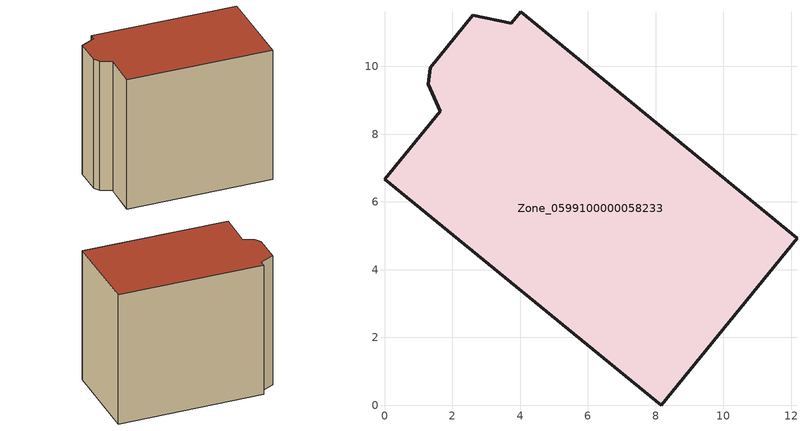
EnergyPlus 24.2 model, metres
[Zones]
Zone_0599100000058233
 floor ground (C_G): 1.29,9.47 1.36,9.96 2.6,11.5 3.74,11.27 4.02,11.61 12.17,4.93 8.17,0 0,6.66 1.65,8.67 z0
 wall outside (C_F): 8.17,0 12.17,4.93 4.02,11.61 3.74,11.27 2.6,11.5 1.36,9.96 1.29,9.47 1.65,8.67 0,6.66 8.17,0 z0:10.04
 roof outside (C_R): 1.36,9.96 1.29,9.47 1.65,8.67 0,6.66 8.17,0 12.17,4.93 4.02,11.61 3.74,11.27 2.6,11.5 z10.04
[BUILDING]
Pand.0599100000058233: North Axis=0; Terrain=City; Loads Convergence Tolerance Value=0.04; Temperature Convergence Tolerance Value=0.4; Solar Distribution=FullExterior; Maximum Number of Warmup Days=25; Minimum Number of Warmup Days=1
[Site:Location]
Rotterdam.The.Hague.AP_ZH_NLD Design_Conditions: Latitude=51.96; Longitude=4.45; Time Zone=1; Elevation=-4.5
[SITE:GROUNDTEMPERATURE:BUILDINGSURFACE]
18, 18, 18, 18, 18, 18, 18, 18, 18, 18, 18, 18
[MATERIAL] Thermal Absorptance=0.9; Solar Absorptance=0.7; Visible Absorptance=0.7
Name | Roughness | Thickness | Conductivity | Density | Specific Heat
G.TC.1946 | MediumSmooth | 0.15 | 1 | 540 | 1210
F.TC.1946 | Rough | 0.3 | 0.857143 | 1920 | 840
R.TC.1946 | MediumRough | 0.2 | 0.909091 | 1500 | 1000
[CONSTRUCTION]
C_G: G.TC.1946
C_F: F.TC.1946
C_R: R.TC.1946
[ZONE]
Zone_0599100000058233: Type=1; Multiplier=1; Ceiling Height=Autocalculate; Volume=Autocalculate; Floor Area=autocalculate; Part of Total Floor Area=Yes
[ZONEINFILTRATION:DESIGNFLOWRATE]
Infil_Zone_0599100000058233: Zone or ZoneList or Space or SpaceList=Zone_0599100000058233; Schedule=AlwaysOn; Design Flow Rate Calculation Method=Flow/Area; Flow Rate per Floor Area=0.003; Constant Term Coefficient=1; Temperature Term Coefficient=0; Velocity Term Coefficient=0; Velocity Squared Term Coefficient=0
[HVACTEMPLATE:ZONE:IDEALLOADSAIRSYSTEM]
Zone_0599100000058233: Maximum Heating Supply Air Temperature=50; Minimum Cooling Supply Air Temperature=13; Maximum Heating Supply Air Humidity Ratio=0.0156; Minimum Cooling Supply Air Humidity Ratio=0.0077; Heating Limit=NoLimit; Cooling Limit=NoLimit; Dehumidification Control Type=ConstantSensibleHeatRatio; Cooling Sensible Heat Ratio=0.7; Dehumidification Setpoint=60; Humidification Control Type=None; Humidification Setpoint=30; Outdoor Air Method=None; Outdoor Air Flow Rate per Person=0.00944; Outdoor Air Flow Rate per Zone Floor Area=0; Outdoor Air Flow Rate per Zone=0; Demand Controlled Ventilation Type=None; Outdoor Air Economizer Type=NoEconomizer; Heat Recovery Type=None; Sensible Heat Recovery Effectiveness=0.7; Latent Heat Recovery Effectiveness=0.65
[ZONECONTROL:THERMOSTAT]
ThermostatControl_Zone_0599100000058233: Zone or ZoneList=Zone_0599100000058233; Control Type Schedule=DualSetpointControlType; Control 1=Thermostat_Zone_0599100000058233; Temperature Difference Between Cutout And Setpoint=0
[THERMOSTATSETPOINT:DUALSETPOINT]
Thermostat_Zone_0599100000058233: Heating Setpoint Temperature Schedule=HeatingSetpoint_Zone_0599100000058233; Cooling Setpoint Temperature Schedule=CoolingSetpoint_Zone_0599100000058233
[SCHEDULE:COMPACT]
HeatingSetpoint_Zone_0599100000058233: Through: 12/31, For: AllDays, Until: 24:00, 21
CoolingSetpoint_Zone_0599100000058233: Through: 12/31, For: AllDays, Until: 24:00, 24
DualSetpointControlType: Through: 12/31, For: AllDays, Until: 24:00, 4
AlwaysOn: Through: 12/31, For: AllDays, Until: 24:00, 1
